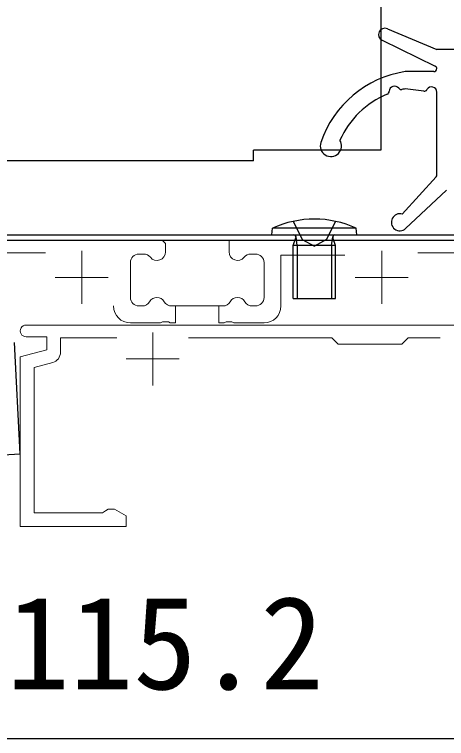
# Model space of a CAD drawing. Units: millimetres, scale not verified. Extents: x -525 to 525, y -783 to 779.
# Drawn here: x -292.6 to -251.8, y 298.8 to 367.1 of the extents above; entities that cross this region are included whole.
import ezdxf
from ezdxf.enums import TextEntityAlignment as Align

# ---------------------------------------------------------------- set-up
doc = ezdxf.new("R2010")
doc.units = ezdxf.units.MM
doc.header["$LTSCALE"] = 4
for name, color, linetype, lineweight in [('0-2_YKK_11', 211, 'Continuous', 18), ('0-3_YKK_11E', 4, 'Continuous', 18), ('0-4_YKK_12', 2, 'Continuous', 18)]:
    doc.layers.add(name, color=color, linetype=linetype, lineweight=lineweight)
for name, color, linetype in [('0-5_YKK_13', 4, 'Continuous'), ('0-6_YKK_D', 6, 'Continuous'), ('0-8_YSS_K', 3, 'Continuous')]:
    doc.layers.add(name, color=color, linetype=linetype)
doc.styles.add('ＭＳ ゴシック', font='')
doc.styles.get('ＭＳ ゴシック').set_extended_font_data('MS Gothic')

msp = doc.modelspace()

# ---------------------------------------------------------------- linework, layer by layer
at = {"layer": '0-2_YKK_11'}
for p, q in [((-280.823, 344.505), (-280.372, 344.505)), ((-280.372, 344.505), (-280.823, 344.505)), ((-270.274, 344.505), (-269.823, 344.505)), ((-269.823, 344.505), (-270.274, 344.505)), ((-239.523, 344.605), (-254.525, 344.605)), ((-281.623, 340.405), (-281.623, 343.705)), ((-281.623, 343.705), (-281.623, 340.405)), ((-269.023, 343.705), (-269.023, 340.405)), ((-269.023, 340.405), (-269.023, 343.705)), ((-280.509, 339.605), (-280.823, 339.605)), ((-280.823, 339.605), (-280.509, 339.605)), ((-269.823, 339.605), (-270.138, 339.605)), ((-270.138, 339.605), (-269.823, 339.605))]:
    msp.add_line(p, q, dxfattribs=at)
for points in [[(-331.223, 337.805), (-331.223, 342.805), (-329.523, 343.424), (-329.523, 344.805), (-331.223, 344.805), (-331.223, 345.805), (-278.623, 345.805), (-272.323, 345.805), (-272.323, 344.705)], [(-272.323, 344.705), (-272.323, 345.805), (-239.523, 345.805)], [(-289.622, 344.605), (-294.123, 344.605), (-294.723, 344.005), (-300.723, 344.005), (-301.323, 344.605), (-314.325, 344.605)], [(-261.415, 344.405), (-267.423, 344.405), (-267.423, 339.605)], [(-277.738, 339.605), (-277.373, 339.605), (-277.373, 338.005), (-277.865, 338.005), (-278.048, 338.125), (-278.598, 338.125), (-278.781, 338.005), (-281.623, 338.005)], [(-272.909, 339.605), (-273.273, 339.605), (-277.373, 339.605), (-277.738, 339.605)], [(-269.023, 338.005), (-271.865, 338.005), (-272.048, 338.125), (-272.598, 338.125), (-272.781, 338.005), (-273.273, 338.005), (-273.273, 339.605), (-272.909, 339.605)]]:
    msp.add_lwpolyline(points, dxfattribs=at)
msp.add_lwpolyline([(-278.323, 344.705), (-278.323, 345.505), (-278.623, 345.805), (-278.323, 345.505)], close=True, dxfattribs=at)
for centre, radius, start, end in [((-280.823, 343.705), 0.8, 90, 180), ((-280.823, 343.705), 0.8, 90, 180), ((-280.372, 343.705), 0.8, 38.68219, 90), ((-280.372, 343.705), 0.8, 38.68219, 90), ((-279.123, 344.705), 0.8, 218.68219, 360), ((-279.123, 344.705), 0.8, 218.68219, 360), ((-271.523, 344.705), 0.8, 180, 321.31781), ((-271.523, 344.705), 0.8, 180, 321.31781), ((-270.274, 343.705), 0.8, 90, 141.31781), ((-270.274, 343.705), 0.8, 90, 141.31781), ((-269.823, 343.705), 0.8, 0, 90), ((-269.823, 343.705), 0.8, 0, 90), ((-280.823, 340.405), 0.8, 180, 270), ((-280.823, 340.405), 0.8, 180, 270), ((-279.123, 339.605), 0.8, 30, 150), ((-279.123, 339.605), 0.8, 30, 150), ((-271.523, 339.605), 0.8, 30, 150), ((-271.523, 339.605), 0.8, 30, 150), ((-269.823, 340.405), 0.8, 270, 0), ((-269.823, 340.405), 0.8, 270, 0), ((-281.623, 339.605), 1.6, 180, 270), ((-280.509, 340.405), 0.8, 270, 330), ((-280.509, 340.405), 0.8, 270, 330), ((-277.738, 340.405), 0.8, 210, 270), ((-277.738, 340.405), 0.8, 210, 270), ((-272.909, 340.405), 0.8, 270, 330), ((-272.909, 340.405), 0.8, 270, 330), ((-270.138, 340.405), 0.8, 210, 270), ((-270.138, 340.405), 0.8, 210, 270), ((-269.023, 339.605), 1.6, 270, 360)]:
    msp.add_arc(centre, radius, start, end, dxfattribs=at)
at = {"layer": '0-3_YKK_11E'}
for p, q in [((-279.516, 337.105), (-279.516, 332.105)), ((-282.016, 334.605), (-277.016, 334.605))]:
    msp.add_line(p, q, dxfattribs=at)
for points in [[(-291.466, 337.805), (-211.216, 337.805)], [(-288.957, 334.279), (-290.716, 333.807), (-290.716, 320.105), (-284.261, 320.105), (-283.988, 320.28), (-283.716, 320.455), (-283.141, 320.455), (-282.016, 319.805), (-282.016, 318.805), (-292.016, 318.805), (-292.016, 334.805), (-289.516, 335.475), (-289.516, 336.705), (-291.466, 336.705)], [(-282.898, 336.605), (-288.216, 336.605), (-288.216, 335.245)], [(-252.398, 336.605), (-255.416, 336.605), (-256.016, 336.005), (-262.016, 336.005), (-262.616, 336.605), (-276.133, 336.605)]]:
    msp.add_lwpolyline(points, dxfattribs=at)
for centre, radius, start, end in [((-291.466, 337.255), 0.55, 89.99999, 270.00001), ((-289.216, 335.245), 1, 284.99996, 359.99997)]:
    msp.add_arc(centre, radius, start, end, dxfattribs=at)
at = {"layer": '0-4_YKK_12'}
for p, q in [((-286.223, 344.805), (-286.223, 339.805)), ((-257.923, 344.805), (-257.923, 339.805)), ((-288.723, 342.305), (-283.723, 342.305)), ((-260.423, 342.305), (-255.423, 342.305))]:
    msp.add_line(p, q, dxfattribs=at)
at = {"layer": '0-5_YKK_13'}
for p, q in [((-258.016, 550.344), (-258.016, 354.301)), ((-257.384, 365.758), (-252.716, 363.805)), ((-257.878, 364.665), (-252.885, 362.24)), ((-245.016, 363.805), (-252.716, 363.805)), ((-252.716, 361.97), (-252.716, 362.01)), ((-253.016, 361.71), (-255.716, 361.71)), ((-253.952, 359.865), (-255.716, 360.087)), ((-252.716, 351.989), (-252.716, 359.763)), ((-258.016, 354.301), (-270.016, 354.301)), ((-270.016, 353.301), (-270.016, 354.301)), ((-255.983, 348.27), (-252.793, 351.788)), ((-255.669, 346.921), (-251.81, 350.53)), ((-266.273, 347.592), (-265.418, 345.862)), ((-262.273, 347.592), (-263.128, 345.862)), ((-331.516, 346.305), (-242.714, 346.305)), ((-268.273, 346.305), (-268.217, 346.948)), ((-260.329, 346.948), (-268.217, 346.948)), ((-260.273, 346.305), (-260.329, 346.948)), ((-331.607, 345.805), (-242.714, 345.805)), ((-266.273, 345.305), (-266.015, 346.038)), ((-265.894, 345.305), (-266.005, 346.131)), ((-265.418, 345.862), (-264.273, 345.253)), ((-263.128, 345.862), (-264.273, 345.253)), ((-262.652, 345.305), (-262.541, 346.131)), ((-262.273, 345.305), (-262.532, 346.038)), ((-266.273, 340.305), (-266.273, 345.305)), ((-262.273, 345.305), (-266.273, 345.305)), ((-265.894, 345.305), (-265.894, 340.305)), ((-262.652, 345.305), (-262.652, 340.305))]:
    msp.add_line(p, q, dxfattribs=at)
for points in [[(-270.016, 353.301), (-339.516, 353.301), (-339.516, 356.301), (-328.016, 356.301)], [(-266.273, 340.305), (-262.273, 340.305), (-262.273, 345.305)]]:
    msp.add_lwpolyline(points, dxfattribs=at)
for centre, radius, start, end in [((-257.616, 365.205), 0.6, 67.29305, 244.09592), ((-253.016, 362.01), 0.3, 270, 0), ((-253.016, 361.97), 0.3, 0, 64.09592), ((-254.19, 351.827), 10, 98.77631, 161.31748), ((-256.716, 359.838), 0.5, 37.01533, 177.98244), ((-256.077, 360.32), 0.3, 217.01533, 282.52677), ((-254.19, 351.827), 8.4, 100.46528, 102.52677), ((-253.914, 360.163), 0.3, 262.83076, 330.80645), ((-253.216, 359.773), 0.5, 0, 150.80645), ((-254.19, 351.827), 8.4, 112.471, 156.04391), ((-257.515, 359.866), 0.3, 292.471, 357.98244), ((-262.716, 354.71), 1, 161.31748, 31.85628), ((-253.016, 351.989), 0.3, 317.79873, 0), ((-264.273, 338.305), 9.5, 65.47227, 114.52773), ((-256.216, 347.505), 0.8, 73.08137, 313.08137), ((-266.203, 346.105), 0.2, 340.57815, 90), ((-262.343, 346.105), 0.2, 90, 199.42185)]:
    msp.add_arc(centre, radius, start, end, dxfattribs=at)
at = {"layer": '0-6_YKK_D'}
msp.add_line((-331.223, 298.805), (-216.015, 298.805), dxfattribs=at)
at = {"layer": '0-8_YSS_K'}
for p, q in [((-292.013, 325.663), (-292.563, 336.148)), ((-297.004, 325.401), (-292.013, 325.663))]:
    msp.add_line(p, q, dxfattribs=at)

# ---------------------------------------------------------------- texts
at = {"layer": '0-6_YKK_D', "style": 'ＭＳ ゴシック'}
msp.add_text('115.2', height=8.798, dxfattribs=at).set_placement((-293.324, 300.805), align=Align.BOTTOM_LEFT)

doc.saveas('drawing.dxf')
